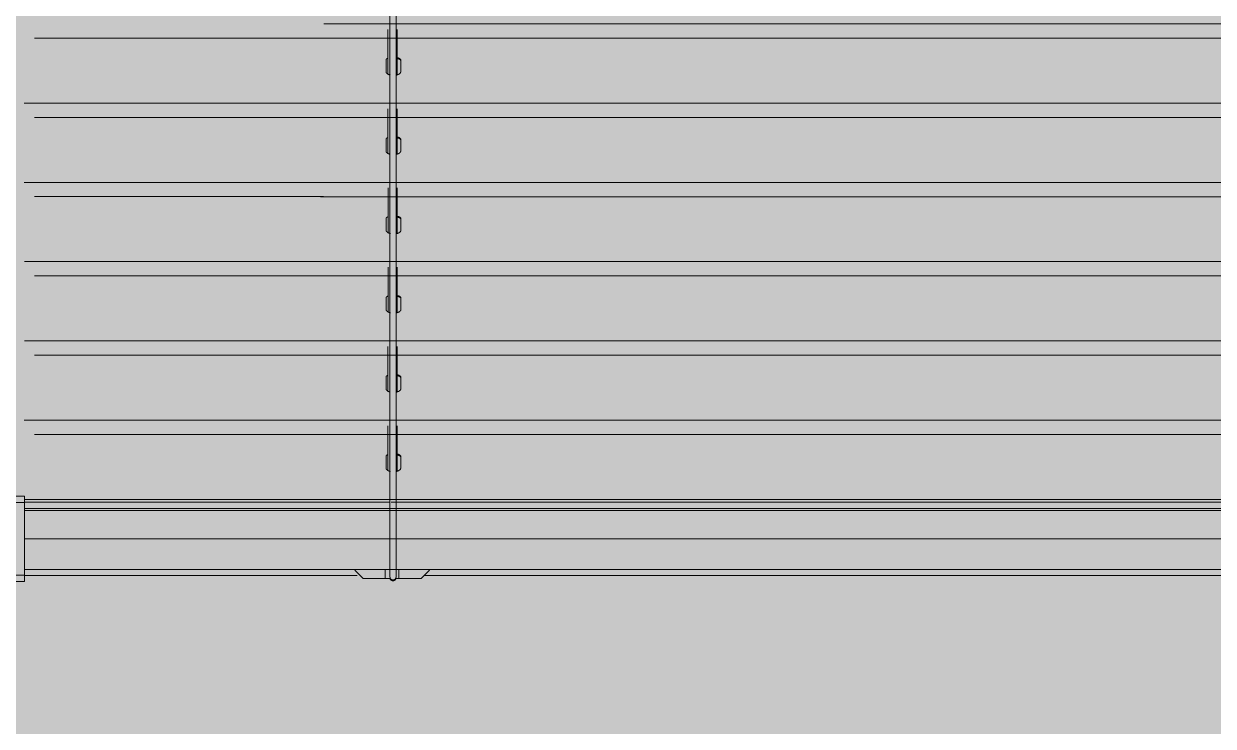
# Model space of a CAD drawing. Header units: millimetres. Extents: x 126 to 12547, y 1644 to 26714.
# Drawn here: x 840.5 to 1028, y 25243.9 to 25354.6 of the extents above; entities that cross this region are included whole.
import ezdxf

# ---------------------------------------------------------------- set-up
doc = ezdxf.new("R2010")
doc.units = ezdxf.units.MM
doc.layers.add('cono piramide', color=4, linetype='Continuous')
for name, color, linetype, lineweight in [('F_ARREDI_pareti', 1, 'Continuous', 0), ('F_INFISSI', 4, 'Continuous', 5), ('F_MINERAL WALL', 6, 'Continuous', 5), ('F_Tendaggio', 252, 'Continuous', 5), ('F_VETRO', 140, 'Continuous', 5)]:
    doc.layers.add(name, color=color, linetype=linetype, lineweight=lineweight)

# ---------------------------------------------------------------- blocks, each defined once
blk = doc.blocks.new('TENDAGGIO_infisso piccolo_prospetto_fronte')
at = {"layer": 'F_Tendaggio'}
for p, q in [((734476.64, 513452.09), (734718.22, 513452.09)), ((734476.58, 513449.83), (734718.17, 513449.83)), ((734476.23, 513439.59), (734717.82, 513439.59)), ((734476.53, 513437.33), (734718.11, 513437.33)), ((734476.22, 513427.09), (734717.8, 513427.09)), ((734476.12, 513424.83), (734717.7, 513424.83)), ((734476.22, 513414.59), (734717.8, 513414.59)), ((734476.12, 513412.34), (734717.7, 513412.34)), ((734476.24, 513402.1), (734717.82, 513402.1)), ((734476.14, 513399.84), (734717.73, 513399.84)), ((734476.22, 513389.6), (734717.8, 513389.6)), ((734476.12, 513387.34), (734717.7, 513387.34)), ((734476, 513377.1), (734717.58, 513377.1))]:
    blk.add_line(p, q, dxfattribs=at)
for points in [[(734487.07, 514024.9), (734487.07, 513364.88)], [(734488.03, 513364.84), (734488.03, 513715.01)], [(734486.76, 513451.2), (734486.76, 513444.14)], [(734488.2, 513451.2), (734488.2, 513444.03)], [(734476.58, 513449.83), (734431.01, 513449.83)], [(734486.46, 513444.51), (734486.46, 513446.39), (734486.46, 513446.39), (734486.46, 513446.4), (734486.46, 513446.4), (734486.46, 513446.41), (734486.46, 513446.41), (734486.46, 513446.42), (734486.46, 513446.42), (734486.47, 513446.43), (734486.47, 513446.44), (734486.47, 513446.44), (734486.47, 513446.45), (734486.47, 513446.45), (734486.48, 513446.46), (734486.48, 513446.46), (734486.48, 513446.47), (734486.48, 513446.47), (734486.49, 513446.48), (734486.49, 513446.48), (734486.49, 513446.49), (734486.5, 513446.49), (734486.5, 513446.5), (734486.5, 513446.5), (734486.51, 513446.51), (734486.51, 513446.51), (734486.52, 513446.52), (734486.52, 513446.52), (734486.53, 513446.53), (734486.53, 513446.53), (734486.54, 513446.54), (734486.54, 513446.54), (734486.55, 513446.55), (734486.56, 513446.55), (734486.57, 513446.56), (734486.58, 513446.57), (734486.59, 513446.58), (734486.6, 513446.59), (734486.61, 513446.59), (734486.62, 513446.6), (734486.64, 513446.61), (734486.65, 513446.62), (734486.67, 513446.62), (734486.68, 513446.63), (734486.69, 513446.64), (734486.73, 513446.65), (734486.76, 513446.67)], [(734488.2, 513446.74), (734488.26, 513446.73), (734488.32, 513446.71), (734488.35, 513446.71), (734488.38, 513446.7), (734488.4, 513446.69), (734488.43, 513446.68), (734488.47, 513446.67), (734488.49, 513446.66), (734488.5, 513446.65), (734488.52, 513446.64), (734488.54, 513446.63), (734488.56, 513446.63), (734488.57, 513446.62), (734488.59, 513446.61), (734488.6, 513446.6), (734488.62, 513446.59), (734488.63, 513446.58), (734488.64, 513446.57), (734488.66, 513446.56), (734488.67, 513446.55), (734488.68, 513446.55), (734488.68, 513446.54), (734488.69, 513446.54), (734488.69, 513446.53), (734488.7, 513446.53), (734488.7, 513446.52), (734488.71, 513446.52), (734488.71, 513446.51), (734488.72, 513446.51), (734488.72, 513446.5), (734488.72, 513446.5), (734488.73, 513446.49), (734488.73, 513446.49), (734488.73, 513446.48), (734488.74, 513446.48), (734488.74, 513446.47), (734488.74, 513446.47), (734488.75, 513446.46), (734488.75, 513446.46), (734488.75, 513446.45), (734488.75, 513446.45), (734488.76, 513446.44), (734488.76, 513446.44), (734488.76, 513446.43), (734488.76, 513446.42), (734488.76, 513446.42), (734488.76, 513446.41), (734488.76, 513446.41), (734488.76, 513446.4), (734488.77, 513446.4), (734488.77, 513446.39), (734488.77, 513446.39), (734488.77, 513444.85), (734488.77, 513444.5), (734488.77, 513444.49), (734488.77, 513444.49), (734488.76, 513444.49), (734488.76, 513444.48), (734488.76, 513444.48), (734488.76, 513444.48), (734488.76, 513444.47), (734488.76, 513444.46), (734488.76, 513444.46), (734488.76, 513444.45), (734488.76, 513444.44), (734488.75, 513444.44), (734488.75, 513444.43), (734488.75, 513444.42), (734488.75, 513444.42), (734488.74, 513444.41), (734488.74, 513444.4), (734488.74, 513444.39), (734488.73, 513444.38), (734488.73, 513444.37), (734488.72, 513444.36), (734488.71, 513444.35), (734488.71, 513444.34), (734488.7, 513444.33), (734488.69, 513444.32), (734488.68, 513444.31), (734488.67, 513444.3), (734488.67, 513444.29), (734488.66, 513444.28), (734488.65, 513444.27), (734488.64, 513444.27), (734488.63, 513444.26), (734488.63, 513444.25), (734488.61, 513444.24), (734488.59, 513444.22), (734488.58, 513444.21), (734488.56, 513444.2), (734488.54, 513444.18), (734488.52, 513444.17), (734488.5, 513444.16), (734488.47, 513444.15), (734488.45, 513444.13), (734488.43, 513444.12), (734488.4, 513444.11), (734488.38, 513444.1), (734488.35, 513444.09), (734488.33, 513444.08), (734488.3, 513444.07), (734488.27, 513444.06), (734488.24, 513444.05), (734488.21, 513444.04), (734488.18, 513444.03), (734488.15, 513444.02), (734488.09, 513444.01)], [(734488.77, 513446.25), (734488.77, 513446.26), (734488.77, 513446.26), (734488.77, 513446.27), (734488.76, 513446.28), (734488.76, 513446.28), (734488.76, 513446.29), (734488.76, 513446.29), (734488.76, 513446.3), (734488.76, 513446.3), (734488.76, 513446.31), (734488.75, 513446.32), (734488.75, 513446.32), (734488.75, 513446.33), (734488.75, 513446.33), (734488.74, 513446.34), (734488.74, 513446.34), (734488.74, 513446.35), (734488.73, 513446.36), (734488.73, 513446.36), (734488.72, 513446.37), (734488.72, 513446.37), (734488.72, 513446.38), (734488.71, 513446.38), (734488.71, 513446.39), (734488.7, 513446.39), (734488.7, 513446.4), (734488.69, 513446.4), (734488.68, 513446.41), (734488.68, 513446.41), (734488.67, 513446.42), (734488.67, 513446.43), (734488.66, 513446.43), (734488.65, 513446.44), (734488.63, 513446.45), (734488.62, 513446.46), (734488.6, 513446.47), (734488.58, 513446.48), (734488.57, 513446.49), (734488.55, 513446.5), (734488.53, 513446.51), (734488.51, 513446.52), (734488.5, 513446.52), (734488.46, 513446.54), (734488.42, 513446.55), (734488.38, 513446.57), (734488.34, 513446.58), (734488.29, 513446.59), (734488.25, 513446.6), (734488.2, 513446.61)], [(734487.13, 513444.01), (734487.1, 513444.01), (734487.07, 513444.02), (734487.03, 513444.03), (734487, 513444.04), (734486.97, 513444.05), (734486.94, 513444.06), (734486.91, 513444.07), (734486.88, 513444.08), (734486.86, 513444.09), (734486.83, 513444.11), (734486.8, 513444.12), (734486.78, 513444.13), (734486.75, 513444.15), (734486.73, 513444.16), (734486.7, 513444.17), (734486.68, 513444.19), (734486.67, 513444.2), (734486.66, 513444.21), (734486.64, 513444.21), (734486.63, 513444.22), (734486.62, 513444.23), (734486.61, 513444.24), (734486.6, 513444.25), (734486.59, 513444.26), (734486.58, 513444.27), (734486.57, 513444.28), (734486.56, 513444.29), (734486.55, 513444.3), (734486.54, 513444.31), (734486.53, 513444.32), (734486.52, 513444.33), (734486.52, 513444.34), (734486.51, 513444.35), (734486.5, 513444.36), (734486.5, 513444.37), (734486.49, 513444.38), (734486.49, 513444.4), (734486.48, 513444.4), (734486.48, 513444.41), (734486.48, 513444.41), (734486.48, 513444.42), (734486.48, 513444.42), (734486.47, 513444.43), (734486.47, 513444.43), (734486.47, 513444.44), (734486.47, 513444.44), (734486.47, 513444.45), (734486.47, 513444.45), (734486.46, 513444.46), (734486.46, 513444.46), (734486.46, 513444.47), (734486.46, 513444.48), (734486.46, 513444.48), (734486.46, 513444.49), (734486.46, 513444.49), (734486.46, 513444.5), (734486.46, 513444.5), (734486.46, 513444.51), (734486.46, 513444.51)], [(734429.42, 513439.59), (734476.46, 513439.59)], [(734476.58, 513437.33), (734431.01, 513437.33)], [(734486.76, 513438.7), (734486.76, 513431.64)], [(734488.2, 513438.7), (734488.2, 513431.54)], [(734486.46, 513432.02), (734486.46, 513433.89), (734486.46, 513433.9), (734486.46, 513433.9), (734486.46, 513433.91), (734486.46, 513433.91), (734486.46, 513433.92), (734486.46, 513433.92), (734486.46, 513433.93), (734486.47, 513433.93), (734486.47, 513433.94), (734486.47, 513433.94), (734486.47, 513433.95), (734486.47, 513433.95), (734486.48, 513433.96), (734486.48, 513433.96), (734486.48, 513433.97), (734486.48, 513433.97), (734486.49, 513433.98), (734486.49, 513433.98), (734486.49, 513433.99), (734486.5, 513433.99), (734486.5, 513434), (734486.5, 513434), (734486.51, 513434.01), (734486.51, 513434.01), (734486.52, 513434.02), (734486.52, 513434.02), (734486.53, 513434.03), (734486.53, 513434.03), (734486.54, 513434.04), (734486.54, 513434.04), (734486.55, 513434.05), (734486.56, 513434.06), (734486.57, 513434.06), (734486.58, 513434.07), (734486.59, 513434.08), (734486.6, 513434.09), (734486.61, 513434.1), (734486.62, 513434.1), (734486.64, 513434.11), (734486.65, 513434.12), (734486.67, 513434.13), (734486.68, 513434.13), (734486.69, 513434.14), (734486.73, 513434.15), (734486.76, 513434.17)], [(734488.2, 513434.25), (734488.26, 513434.23), (734488.32, 513434.22), (734488.35, 513434.21), (734488.38, 513434.2), (734488.4, 513434.19), (734488.43, 513434.18), (734488.47, 513434.17), (734488.49, 513434.16), (734488.5, 513434.15), (734488.52, 513434.14), (734488.54, 513434.14), (734488.56, 513434.13), (734488.57, 513434.12), (734488.59, 513434.11), (734488.6, 513434.1), (734488.62, 513434.09), (734488.63, 513434.08), (734488.64, 513434.08), (734488.66, 513434.07), (734488.67, 513434.06), (734488.68, 513434.05), (734488.68, 513434.04), (734488.69, 513434.04), (734488.69, 513434.03), (734488.7, 513434.03), (734488.7, 513434.02), (734488.71, 513434.02), (734488.71, 513434.01), (734488.72, 513434.01), (734488.72, 513434), (734488.72, 513434), (734488.73, 513433.99), (734488.73, 513433.99), (734488.73, 513433.98), (734488.74, 513433.98), (734488.74, 513433.97), (734488.74, 513433.97), (734488.75, 513433.96), (734488.75, 513433.96), (734488.75, 513433.95), (734488.75, 513433.95), (734488.76, 513433.94), (734488.76, 513433.94), (734488.76, 513433.93), (734488.76, 513433.93), (734488.76, 513433.92), (734488.76, 513433.92), (734488.76, 513433.91), (734488.76, 513433.91), (734488.77, 513433.9), (734488.77, 513433.9), (734488.77, 513433.89), (734488.77, 513432.35), (734488.77, 513432), (734488.77, 513432), (734488.77, 513431.99), (734488.76, 513431.99), (734488.76, 513431.99), (734488.76, 513431.98), (734488.76, 513431.98), (734488.76, 513431.97), (734488.76, 513431.97), (734488.76, 513431.96), (734488.76, 513431.95), (734488.76, 513431.95), (734488.75, 513431.94), (734488.75, 513431.93), (734488.75, 513431.93), (734488.75, 513431.92), (734488.74, 513431.91), (734488.74, 513431.9), (734488.74, 513431.89), (734488.73, 513431.88), (734488.73, 513431.87), (734488.72, 513431.86), (734488.71, 513431.85), (734488.71, 513431.84), (734488.7, 513431.83), (734488.69, 513431.82), (734488.68, 513431.81), (734488.67, 513431.8), (734488.67, 513431.79), (734488.66, 513431.78), (734488.65, 513431.78), (734488.64, 513431.77), (734488.63, 513431.76), (734488.63, 513431.75), (734488.61, 513431.74), (734488.59, 513431.73), (734488.58, 513431.71), (734488.56, 513431.7), (734488.54, 513431.69), (734488.52, 513431.68), (734488.5, 513431.66), (734488.47, 513431.65), (734488.45, 513431.64), (734488.43, 513431.62), (734488.4, 513431.61), (734488.38, 513431.6), (734488.35, 513431.59), (734488.33, 513431.58), (734488.3, 513431.57), (734488.27, 513431.56), (734488.24, 513431.55), (734488.21, 513431.54), (734488.18, 513431.53), (734488.15, 513431.52), (734488.09, 513431.51)], [(734488.77, 513433.75), (734488.77, 513433.76), (734488.77, 513433.77), (734488.77, 513433.77), (734488.76, 513433.78), (734488.76, 513433.78), (734488.76, 513433.79), (734488.76, 513433.8), (734488.76, 513433.8), (734488.76, 513433.81), (734488.76, 513433.81), (734488.75, 513433.82), (734488.75, 513433.82), (734488.75, 513433.83), (734488.75, 513433.84), (734488.74, 513433.84), (734488.74, 513433.85), (734488.74, 513433.85), (734488.73, 513433.86), (734488.73, 513433.86), (734488.72, 513433.87), (734488.72, 513433.87), (734488.72, 513433.88), (734488.71, 513433.89), (734488.71, 513433.89), (734488.7, 513433.9), (734488.7, 513433.9), (734488.69, 513433.91), (734488.68, 513433.91), (734488.68, 513433.92), (734488.67, 513433.92), (734488.67, 513433.93), (734488.66, 513433.93), (734488.65, 513433.94), (734488.63, 513433.95), (734488.62, 513433.96), (734488.6, 513433.97), (734488.58, 513433.98), (734488.57, 513433.99), (734488.55, 513434), (734488.53, 513434.01), (734488.51, 513434.02), (734488.5, 513434.03), (734488.46, 513434.04), (734488.42, 513434.05), (734488.38, 513434.07), (734488.34, 513434.08), (734488.29, 513434.09), (734488.25, 513434.1), (734488.2, 513434.11)], [(734487.13, 513431.51), (734487.1, 513431.52), (734487.07, 513431.53), (734487.03, 513431.53), (734487, 513431.54), (734486.97, 513431.55), (734486.94, 513431.56), (734486.91, 513431.57), (734486.88, 513431.59), (734486.86, 513431.6), (734486.83, 513431.61), (734486.8, 513431.62), (734486.78, 513431.63), (734486.75, 513431.65), (734486.73, 513431.66), (734486.7, 513431.68), (734486.68, 513431.69), (734486.67, 513431.7), (734486.66, 513431.71), (734486.64, 513431.72), (734486.63, 513431.73), (734486.62, 513431.74), (734486.61, 513431.75), (734486.6, 513431.76), (734486.59, 513431.77), (734486.58, 513431.77), (734486.57, 513431.78), (734486.56, 513431.79), (734486.55, 513431.8), (734486.54, 513431.81), (734486.53, 513431.83), (734486.52, 513431.84), (734486.52, 513431.85), (734486.51, 513431.86), (734486.5, 513431.87), (734486.5, 513431.88), (734486.49, 513431.89), (734486.49, 513431.9), (734486.48, 513431.9), (734486.48, 513431.91), (734486.48, 513431.91), (734486.48, 513431.92), (734486.48, 513431.92), (734486.47, 513431.93), (734486.47, 513431.94), (734486.47, 513431.94), (734486.47, 513431.95), (734486.47, 513431.95), (734486.47, 513431.96), (734486.46, 513431.96), (734486.46, 513431.97), (734486.46, 513431.97), (734486.46, 513431.98), (734486.46, 513431.98), (734486.46, 513431.99), (734486.46, 513431.99), (734486.46, 513432), (734486.46, 513432.01), (734486.46, 513432.01), (734486.46, 513432.02)], [(734429.42, 513427.09), (734476.46, 513427.09)], [(734486.78, 513426.21), (734486.78, 513419.15)], [(734488.22, 513426.21), (734488.22, 513419.04)], [(734476.6, 513424.84), (734431.03, 513424.84)], [(734486.48, 513419.52), (734486.48, 513421.39), (734486.48, 513421.4), (734486.48, 513421.4), (734486.48, 513421.41), (734486.48, 513421.41), (734486.48, 513421.42), (734486.48, 513421.42), (734486.48, 513421.43), (734486.49, 513421.44), (734486.49, 513421.44), (734486.49, 513421.45), (734486.49, 513421.45), (734486.49, 513421.46), (734486.5, 513421.46), (734486.5, 513421.47), (734486.5, 513421.47), (734486.5, 513421.48), (734486.51, 513421.48), (734486.51, 513421.49), (734486.51, 513421.49), (734486.52, 513421.5), (734486.52, 513421.5), (734486.52, 513421.51), (734486.53, 513421.51), (734486.53, 513421.52), (734486.54, 513421.52), (734486.54, 513421.53), (734486.55, 513421.53), (734486.55, 513421.54), (734486.56, 513421.54), (734486.56, 513421.55), (734486.57, 513421.55), (734486.58, 513421.56), (734486.59, 513421.57), (734486.6, 513421.58), (734486.61, 513421.58), (734486.62, 513421.59), (734486.63, 513421.6), (734486.65, 513421.61), (734486.66, 513421.61), (734486.67, 513421.62), (734486.69, 513421.63), (734486.7, 513421.64), (734486.72, 513421.64), (734486.75, 513421.66), (734486.78, 513421.67)], [(734488.22, 513421.75), (734488.28, 513421.73), (734488.34, 513421.72), (734488.37, 513421.71), (734488.4, 513421.7), (734488.42, 513421.69), (734488.45, 513421.69), (734488.49, 513421.67), (734488.51, 513421.66), (734488.53, 513421.66), (734488.54, 513421.65), (734488.56, 513421.64), (734488.58, 513421.63), (734488.59, 513421.62), (734488.61, 513421.61), (734488.62, 513421.61), (734488.64, 513421.6), (734488.65, 513421.59), (734488.66, 513421.58), (734488.68, 513421.57), (734488.69, 513421.56), (734488.7, 513421.55), (734488.7, 513421.55), (734488.71, 513421.54), (734488.71, 513421.54), (734488.72, 513421.53), (734488.72, 513421.53), (734488.73, 513421.52), (734488.73, 513421.52), (734488.74, 513421.51), (734488.74, 513421.51), (734488.74, 513421.5), (734488.75, 513421.5), (734488.75, 513421.49), (734488.76, 513421.49), (734488.76, 513421.48), (734488.76, 513421.48), (734488.76, 513421.47), (734488.77, 513421.47), (734488.77, 513421.46), (734488.77, 513421.46), (734488.77, 513421.45), (734488.78, 513421.45), (734488.78, 513421.44), (734488.78, 513421.44), (734488.78, 513421.43), (734488.78, 513421.42), (734488.78, 513421.42), (734488.78, 513421.41), (734488.79, 513421.41), (734488.79, 513421.4), (734488.79, 513421.4), (734488.79, 513421.39), (734488.79, 513419.85), (734488.79, 513419.5), (734488.79, 513419.5), (734488.79, 513419.49), (734488.79, 513419.49), (734488.79, 513419.49), (734488.78, 513419.48), (734488.78, 513419.48), (734488.78, 513419.48), (734488.78, 513419.47), (734488.78, 513419.46), (734488.78, 513419.46), (734488.78, 513419.45), (734488.78, 513419.44), (734488.77, 513419.44), (734488.77, 513419.43), (734488.77, 513419.42), (734488.77, 513419.41), (734488.76, 513419.41), (734488.76, 513419.4), (734488.75, 513419.38), (734488.75, 513419.37), (734488.74, 513419.36), (734488.73, 513419.35), (734488.73, 513419.34), (734488.72, 513419.33), (734488.71, 513419.32), (734488.7, 513419.31), (734488.7, 513419.3), (734488.69, 513419.3), (734488.68, 513419.29), (734488.67, 513419.28), (734488.66, 513419.27), (734488.66, 513419.26), (734488.65, 513419.26), (734488.63, 513419.24), (734488.61, 513419.23), (734488.6, 513419.21), (734488.58, 513419.2), (734488.56, 513419.19), (734488.54, 513419.18), (734488.52, 513419.16), (734488.5, 513419.15), (734488.47, 513419.14), (734488.45, 513419.13), (734488.42, 513419.11), (734488.4, 513419.1), (734488.37, 513419.09), (734488.35, 513419.08), (734488.32, 513419.07), (734488.29, 513419.06), (734488.26, 513419.05), (734488.23, 513419.04), (734488.2, 513419.03), (734488.17, 513419.03), (734488.11, 513419.01)], [(734488.79, 513421.26), (734488.79, 513421.26), (734488.79, 513421.27), (734488.79, 513421.27), (734488.78, 513421.28), (734488.78, 513421.29), (734488.78, 513421.29), (734488.78, 513421.3), (734488.78, 513421.3), (734488.78, 513421.31), (734488.78, 513421.32), (734488.77, 513421.32), (734488.77, 513421.33), (734488.77, 513421.33), (734488.77, 513421.34), (734488.76, 513421.34), (734488.76, 513421.35), (734488.76, 513421.35), (734488.75, 513421.36), (734488.75, 513421.37), (734488.74, 513421.37), (734488.74, 513421.38), (734488.74, 513421.38), (734488.73, 513421.39), (734488.73, 513421.39), (734488.72, 513421.4), (734488.72, 513421.4), (734488.71, 513421.41), (734488.7, 513421.41), (734488.7, 513421.42), (734488.69, 513421.43), (734488.69, 513421.43), (734488.68, 513421.44), (734488.67, 513421.45), (734488.65, 513421.46), (734488.64, 513421.47), (734488.62, 513421.48), (734488.6, 513421.48), (734488.59, 513421.49), (734488.57, 513421.5), (734488.55, 513421.51), (734488.53, 513421.52), (734488.52, 513421.53), (734488.48, 513421.54), (734488.44, 513421.56), (734488.4, 513421.57), (734488.36, 513421.58), (734488.31, 513421.6), (734488.27, 513421.61), (734488.22, 513421.62)], [(734487.15, 513419.01), (734487.12, 513419.02), (734487.09, 513419.03), (734487.06, 513419.04), (734487.02, 513419.05), (734486.99, 513419.06), (734486.96, 513419.07), (734486.93, 513419.08), (734486.9, 513419.09), (734486.88, 513419.1), (734486.85, 513419.11), (734486.82, 513419.12), (734486.8, 513419.14), (734486.77, 513419.15), (734486.75, 513419.16), (734486.72, 513419.18), (734486.7, 513419.19), (734486.69, 513419.2), (734486.68, 513419.21), (734486.66, 513419.22), (734486.65, 513419.23), (734486.64, 513419.24), (734486.63, 513419.25), (734486.62, 513419.26), (734486.61, 513419.27), (734486.6, 513419.28), (734486.59, 513419.29), (734486.58, 513419.3), (734486.57, 513419.31), (734486.56, 513419.32), (734486.55, 513419.33), (734486.54, 513419.34), (734486.54, 513419.35), (734486.53, 513419.36), (734486.52, 513419.37), (734486.52, 513419.38), (734486.51, 513419.39), (734486.51, 513419.4), (734486.5, 513419.41), (734486.5, 513419.41), (734486.5, 513419.42), (734486.5, 513419.42), (734486.5, 513419.43), (734486.49, 513419.43), (734486.49, 513419.44), (734486.49, 513419.44), (734486.49, 513419.45), (734486.49, 513419.45), (734486.49, 513419.46), (734486.49, 513419.46), (734486.48, 513419.47), (734486.48, 513419.48), (734486.48, 513419.48), (734486.48, 513419.49), (734486.48, 513419.49), (734486.48, 513419.5), (734486.48, 513419.5), (734486.48, 513419.51), (734486.48, 513419.51), (734486.48, 513419.52)], [(734429.44, 513414.6), (734476.48, 513414.6)], [(734486.78, 513413.71), (734486.78, 513406.65)], [(734488.22, 513413.71), (734488.22, 513406.54)], [(734476.6, 513412.34), (734431.03, 513412.34)], [(734486.48, 513407.02), (734486.48, 513408.9), (734486.48, 513408.9), (734486.48, 513408.91), (734486.48, 513408.91), (734486.48, 513408.92), (734486.48, 513408.92), (734486.48, 513408.93), (734486.48, 513408.93), (734486.49, 513408.94), (734486.49, 513408.94), (734486.49, 513408.95), (734486.49, 513408.95), (734486.49, 513408.96), (734486.5, 513408.96), (734486.5, 513408.97), (734486.5, 513408.97), (734486.5, 513408.98), (734486.51, 513408.98), (734486.51, 513408.99), (734486.51, 513408.99), (734486.52, 513409), (734486.52, 513409), (734486.52, 513409.01), (734486.53, 513409.01), (734486.53, 513409.02), (734486.54, 513409.02), (734486.54, 513409.03), (734486.55, 513409.03), (734486.55, 513409.04), (734486.56, 513409.04), (734486.56, 513409.05), (734486.57, 513409.05), (734486.58, 513409.06), (734486.59, 513409.07), (734486.6, 513409.08), (734486.61, 513409.09), (734486.62, 513409.09), (734486.63, 513409.1), (734486.65, 513409.11), (734486.66, 513409.12), (734486.67, 513409.12), (734486.69, 513409.13), (734486.7, 513409.14), (734486.72, 513409.15), (734486.75, 513409.16), (734486.78, 513409.17)], [(734488.22, 513409.25), (734488.28, 513409.24), (734488.34, 513409.22), (734488.37, 513409.21), (734488.4, 513409.21), (734488.42, 513409.2), (734488.45, 513409.19), (734488.49, 513409.17), (734488.51, 513409.17), (734488.53, 513409.16), (734488.54, 513409.15), (734488.56, 513409.14), (734488.58, 513409.13), (734488.59, 513409.13), (734488.61, 513409.12), (734488.62, 513409.11), (734488.64, 513409.1), (734488.65, 513409.09), (734488.66, 513409.08), (734488.68, 513409.07), (734488.69, 513409.06), (734488.7, 513409.05), (734488.7, 513409.05), (734488.71, 513409.04), (734488.71, 513409.04), (734488.72, 513409.03), (734488.72, 513409.03), (734488.73, 513409.02), (734488.73, 513409.02), (734488.74, 513409.01), (734488.74, 513409.01), (734488.74, 513409), (734488.75, 513409), (734488.75, 513408.99), (734488.76, 513408.99), (734488.76, 513408.98), (734488.76, 513408.98), (734488.76, 513408.97), (734488.77, 513408.97), (734488.77, 513408.96), (734488.77, 513408.96), (734488.77, 513408.95), (734488.78, 513408.95), (734488.78, 513408.94), (734488.78, 513408.94), (734488.78, 513408.93), (734488.78, 513408.93), (734488.78, 513408.92), (734488.78, 513408.92), (734488.79, 513408.91), (734488.79, 513408.91), (734488.79, 513408.9), (734488.79, 513408.9), (734488.79, 513407.35), (734488.79, 513407.01), (734488.79, 513407), (734488.79, 513407), (734488.79, 513406.99), (734488.79, 513406.99), (734488.78, 513406.99), (734488.78, 513406.98), (734488.78, 513406.98), (734488.78, 513406.97), (734488.78, 513406.97), (734488.78, 513406.96), (734488.78, 513406.95), (734488.78, 513406.95), (734488.77, 513406.94), (734488.77, 513406.93), (734488.77, 513406.92), (734488.77, 513406.92), (734488.76, 513406.91), (734488.76, 513406.9), (734488.75, 513406.89), (734488.75, 513406.88), (734488.74, 513406.87), (734488.73, 513406.86), (734488.73, 513406.85), (734488.72, 513406.84), (734488.71, 513406.83), (734488.7, 513406.82), (734488.7, 513406.81), (734488.69, 513406.8), (734488.68, 513406.79), (734488.67, 513406.78), (734488.66, 513406.77), (734488.66, 513406.77), (734488.65, 513406.76), (734488.63, 513406.74), (734488.61, 513406.73), (734488.6, 513406.72), (734488.58, 513406.7), (734488.56, 513406.69), (734488.54, 513406.68), (734488.52, 513406.67), (734488.5, 513406.65), (734488.47, 513406.64), (734488.45, 513406.63), (734488.42, 513406.62), (734488.4, 513406.61), (734488.37, 513406.6), (734488.35, 513406.59), (734488.32, 513406.57), (734488.29, 513406.56), (734488.26, 513406.56), (734488.23, 513406.55), (734488.2, 513406.54), (734488.17, 513406.53), (734488.11, 513406.51)], [(734488.79, 513408.76), (734488.79, 513408.77), (734488.79, 513408.77), (734488.79, 513408.78), (734488.78, 513408.78), (734488.78, 513408.79), (734488.78, 513408.79), (734488.78, 513408.8), (734488.78, 513408.81), (734488.78, 513408.81), (734488.78, 513408.82), (734488.77, 513408.82), (734488.77, 513408.83), (734488.77, 513408.84), (734488.77, 513408.84), (734488.76, 513408.85), (734488.76, 513408.85), (734488.76, 513408.86), (734488.75, 513408.86), (734488.75, 513408.87), (734488.74, 513408.87), (734488.74, 513408.88), (734488.74, 513408.88), (734488.73, 513408.89), (734488.73, 513408.9), (734488.72, 513408.9), (734488.72, 513408.91), (734488.71, 513408.91), (734488.7, 513408.92), (734488.7, 513408.92), (734488.69, 513408.93), (734488.69, 513408.93), (734488.68, 513408.94), (734488.67, 513408.95), (734488.65, 513408.96), (734488.64, 513408.97), (734488.62, 513408.98), (734488.6, 513408.99), (734488.59, 513409), (734488.57, 513409.01), (734488.55, 513409.02), (734488.53, 513409.02), (734488.52, 513409.03), (734488.48, 513409.05), (734488.44, 513409.06), (734488.4, 513409.07), (734488.36, 513409.09), (734488.31, 513409.1), (734488.27, 513409.11), (734488.22, 513409.12)], [(734487.15, 513406.51), (734487.12, 513406.52), (734487.09, 513406.53), (734487.06, 513406.54), (734487.02, 513406.55), (734486.99, 513406.56), (734486.96, 513406.57), (734486.93, 513406.58), (734486.9, 513406.59), (734486.88, 513406.6), (734486.85, 513406.61), (734486.82, 513406.63), (734486.8, 513406.64), (734486.77, 513406.65), (734486.75, 513406.67), (734486.72, 513406.68), (734486.7, 513406.69), (734486.69, 513406.7), (734486.68, 513406.71), (734486.66, 513406.72), (734486.65, 513406.73), (734486.64, 513406.74), (734486.63, 513406.75), (734486.62, 513406.76), (734486.61, 513406.77), (734486.6, 513406.78), (734486.59, 513406.79), (734486.58, 513406.8), (734486.57, 513406.81), (734486.56, 513406.82), (734486.55, 513406.83), (734486.54, 513406.84), (734486.54, 513406.85), (734486.53, 513406.86), (734486.52, 513406.87), (734486.52, 513406.88), (734486.51, 513406.89), (734486.51, 513406.9), (734486.5, 513406.91), (734486.5, 513406.91), (734486.5, 513406.92), (734486.5, 513406.92), (734486.5, 513406.93), (734486.49, 513406.94), (734486.49, 513406.94), (734486.49, 513406.95), (734486.49, 513406.95), (734486.49, 513406.96), (734486.49, 513406.96), (734486.49, 513406.97), (734486.48, 513406.97), (734486.48, 513406.98), (734486.48, 513406.98), (734486.48, 513406.99), (734486.48, 513406.99), (734486.48, 513407), (734486.48, 513407.01), (734486.48, 513407.01), (734486.48, 513407.02), (734486.48, 513407.02)], [(734429.44, 513402.1), (734476.48, 513402.1)], [(734476.58, 513399.84), (734431.01, 513399.84)], [(734486.76, 513401.21), (734486.76, 513394.15)], [(734488.2, 513401.21), (734488.2, 513394.04)], [(734486.46, 513394.52), (734486.46, 513396.4), (734486.46, 513396.4), (734486.46, 513396.41), (734486.46, 513396.41), (734486.46, 513396.42), (734486.46, 513396.42), (734486.46, 513396.43), (734486.46, 513396.44), (734486.47, 513396.44), (734486.47, 513396.45), (734486.47, 513396.45), (734486.47, 513396.46), (734486.47, 513396.46), (734486.48, 513396.47), (734486.48, 513396.47), (734486.48, 513396.48), (734486.48, 513396.48), (734486.49, 513396.49), (734486.49, 513396.49), (734486.49, 513396.5), (734486.5, 513396.5), (734486.5, 513396.51), (734486.5, 513396.51), (734486.51, 513396.52), (734486.51, 513396.52), (734486.52, 513396.53), (734486.52, 513396.53), (734486.53, 513396.54), (734486.53, 513396.54), (734486.54, 513396.55), (734486.54, 513396.55), (734486.55, 513396.56), (734486.56, 513396.56), (734486.57, 513396.57), (734486.58, 513396.58), (734486.59, 513396.59), (734486.6, 513396.6), (734486.61, 513396.6), (734486.62, 513396.61), (734486.64, 513396.62), (734486.65, 513396.63), (734486.67, 513396.63), (734486.68, 513396.64), (734486.69, 513396.65), (734486.73, 513396.66), (734486.76, 513396.68)], [(734488.2, 513396.75), (734488.26, 513396.74), (734488.32, 513396.72), (734488.35, 513396.72), (734488.38, 513396.71), (734488.4, 513396.7), (734488.43, 513396.69), (734488.47, 513396.68), (734488.49, 513396.67), (734488.5, 513396.66), (734488.52, 513396.65), (734488.54, 513396.64), (734488.56, 513396.64), (734488.57, 513396.63), (734488.59, 513396.62), (734488.6, 513396.61), (734488.62, 513396.6), (734488.63, 513396.59), (734488.64, 513396.58), (734488.66, 513396.57), (734488.67, 513396.57), (734488.68, 513396.56), (734488.68, 513396.55), (734488.69, 513396.55), (734488.69, 513396.54), (734488.7, 513396.54), (734488.7, 513396.53), (734488.71, 513396.53), (734488.71, 513396.52), (734488.72, 513396.52), (734488.72, 513396.51), (734488.72, 513396.51), (734488.73, 513396.5), (734488.73, 513396.5), (734488.73, 513396.49), (734488.74, 513396.49), (734488.74, 513396.48), (734488.74, 513396.48), (734488.75, 513396.47), (734488.75, 513396.47), (734488.75, 513396.46), (734488.75, 513396.46), (734488.76, 513396.45), (734488.76, 513396.45), (734488.76, 513396.44), (734488.76, 513396.44), (734488.76, 513396.43), (734488.76, 513396.42), (734488.76, 513396.42), (734488.76, 513396.41), (734488.77, 513396.41), (734488.77, 513396.4), (734488.77, 513396.4), (734488.77, 513394.86), (734488.77, 513394.51), (734488.77, 513394.5), (734488.77, 513394.5), (734488.76, 513394.5), (734488.76, 513394.49), (734488.76, 513394.49), (734488.76, 513394.49), (734488.76, 513394.48), (734488.76, 513394.48), (734488.76, 513394.47), (734488.76, 513394.46), (734488.76, 513394.45), (734488.75, 513394.45), (734488.75, 513394.44), (734488.75, 513394.43), (734488.75, 513394.43), (734488.74, 513394.42), (734488.74, 513394.41), (734488.74, 513394.4), (734488.73, 513394.39), (734488.73, 513394.38), (734488.72, 513394.37), (734488.71, 513394.36), (734488.71, 513394.35), (734488.7, 513394.34), (734488.69, 513394.33), (734488.68, 513394.32), (734488.67, 513394.31), (734488.67, 513394.3), (734488.66, 513394.29), (734488.65, 513394.28), (734488.64, 513394.28), (734488.63, 513394.27), (734488.63, 513394.26), (734488.61, 513394.25), (734488.59, 513394.23), (734488.58, 513394.22), (734488.56, 513394.21), (734488.54, 513394.2), (734488.52, 513394.18), (734488.5, 513394.17), (734488.47, 513394.16), (734488.45, 513394.14), (734488.43, 513394.13), (734488.4, 513394.12), (734488.38, 513394.11), (734488.35, 513394.1), (734488.33, 513394.09), (734488.3, 513394.08), (734488.27, 513394.07), (734488.24, 513394.06), (734488.21, 513394.05), (734488.18, 513394.04), (734488.15, 513394.03), (734488.09, 513394.02)], [(734488.77, 513396.26), (734488.77, 513396.27), (734488.77, 513396.27), (734488.77, 513396.28), (734488.76, 513396.29), (734488.76, 513396.29), (734488.76, 513396.3), (734488.76, 513396.3), (734488.76, 513396.31), (734488.76, 513396.31), (734488.76, 513396.32), (734488.75, 513396.33), (734488.75, 513396.33), (734488.75, 513396.34), (734488.75, 513396.34), (734488.74, 513396.35), (734488.74, 513396.35), (734488.74, 513396.36), (734488.73, 513396.37), (734488.73, 513396.37), (734488.72, 513396.38), (734488.72, 513396.38), (734488.72, 513396.39), (734488.71, 513396.39), (734488.71, 513396.4), (734488.7, 513396.4), (734488.7, 513396.41), (734488.69, 513396.41), (734488.68, 513396.42), (734488.68, 513396.43), (734488.67, 513396.43), (734488.67, 513396.44), (734488.66, 513396.44), (734488.65, 513396.45), (734488.63, 513396.46), (734488.62, 513396.47), (734488.6, 513396.48), (734488.58, 513396.49), (734488.57, 513396.5), (734488.55, 513396.51), (734488.53, 513396.52), (734488.51, 513396.53), (734488.5, 513396.53), (734488.46, 513396.55), (734488.42, 513396.56), (734488.38, 513396.58), (734488.34, 513396.59), (734488.29, 513396.6), (734488.25, 513396.61), (734488.2, 513396.62)], [(734487.13, 513394.02), (734487.1, 513394.02), (734487.07, 513394.03), (734487.03, 513394.04), (734487, 513394.05), (734486.97, 513394.06), (734486.94, 513394.07), (734486.91, 513394.08), (734486.88, 513394.09), (734486.86, 513394.1), (734486.83, 513394.12), (734486.8, 513394.13), (734486.78, 513394.14), (734486.75, 513394.16), (734486.73, 513394.17), (734486.7, 513394.18), (734486.68, 513394.2), (734486.67, 513394.21), (734486.66, 513394.22), (734486.64, 513394.22), (734486.63, 513394.23), (734486.62, 513394.24), (734486.61, 513394.25), (734486.6, 513394.26), (734486.59, 513394.27), (734486.58, 513394.28), (734486.57, 513394.29), (734486.56, 513394.3), (734486.55, 513394.31), (734486.54, 513394.32), (734486.53, 513394.33), (734486.52, 513394.34), (734486.52, 513394.35), (734486.51, 513394.36), (734486.5, 513394.37), (734486.5, 513394.38), (734486.49, 513394.4), (734486.49, 513394.41), (734486.48, 513394.41), (734486.48, 513394.42), (734486.48, 513394.42), (734486.48, 513394.43), (734486.48, 513394.43), (734486.47, 513394.44), (734486.47, 513394.44), (734486.47, 513394.45), (734486.47, 513394.45), (734486.47, 513394.46), (734486.47, 513394.46), (734486.46, 513394.47), (734486.46, 513394.48), (734486.46, 513394.48), (734486.46, 513394.49), (734486.46, 513394.49), (734486.46, 513394.5), (734486.46, 513394.5), (734486.46, 513394.51), (734486.46, 513394.51), (734486.46, 513394.52), (734486.46, 513394.52)], [(734429.42, 513389.6), (734476.46, 513389.6)], [(734486.76, 513388.71), (734486.76, 513381.65)], [(734488.2, 513388.71), (734488.2, 513381.55)], [(734476.58, 513387.34), (734431.01, 513387.34)], [(734486.46, 513382.03), (734486.46, 513383.9), (734486.46, 513383.91), (734486.46, 513383.91), (734486.46, 513383.92), (734486.46, 513383.92), (734486.46, 513383.93), (734486.46, 513383.93), (734486.46, 513383.94), (734486.47, 513383.94), (734486.47, 513383.95), (734486.47, 513383.95), (734486.47, 513383.96), (734486.47, 513383.96), (734486.48, 513383.97), (734486.48, 513383.97), (734486.48, 513383.98), (734486.48, 513383.98), (734486.49, 513383.99), (734486.49, 513383.99), (734486.49, 513384), (734486.5, 513384), (734486.5, 513384.01), (734486.5, 513384.01), (734486.51, 513384.02), (734486.51, 513384.02), (734486.52, 513384.03), (734486.52, 513384.03), (734486.53, 513384.04), (734486.53, 513384.04), (734486.54, 513384.05), (734486.54, 513384.05), (734486.55, 513384.06), (734486.56, 513384.07), (734486.57, 513384.07), (734486.58, 513384.08), (734486.59, 513384.09), (734486.6, 513384.1), (734486.61, 513384.11), (734486.62, 513384.11), (734486.64, 513384.12), (734486.65, 513384.13), (734486.67, 513384.14), (734486.68, 513384.14), (734486.69, 513384.15), (734486.73, 513384.16), (734486.76, 513384.18)], [(734488.2, 513384.26), (734488.26, 513384.24), (734488.32, 513384.23), (734488.35, 513384.22), (734488.38, 513384.21), (734488.4, 513384.2), (734488.43, 513384.19), (734488.47, 513384.18), (734488.49, 513384.17), (734488.5, 513384.16), (734488.52, 513384.15), (734488.54, 513384.15), (734488.56, 513384.14), (734488.57, 513384.13), (734488.59, 513384.12), (734488.6, 513384.11), (734488.62, 513384.1), (734488.63, 513384.1), (734488.64, 513384.09), (734488.66, 513384.08), (734488.67, 513384.07), (734488.68, 513384.06), (734488.68, 513384.05), (734488.69, 513384.05), (734488.69, 513384.04), (734488.7, 513384.04), (734488.7, 513384.03), (734488.71, 513384.03), (734488.71, 513384.02), (734488.72, 513384.02), (734488.72, 513384.01), (734488.72, 513384.01), (734488.73, 513384), (734488.73, 513384), (734488.73, 513383.99), (734488.74, 513383.99), (734488.74, 513383.98), (734488.74, 513383.98), (734488.75, 513383.97), (734488.75, 513383.97), (734488.75, 513383.96), (734488.75, 513383.96), (734488.76, 513383.95), (734488.76, 513383.95), (734488.76, 513383.94), (734488.76, 513383.94), (734488.76, 513383.93), (734488.76, 513383.93), (734488.76, 513383.92), (734488.76, 513383.92), (734488.77, 513383.91), (734488.77, 513383.91), (734488.77, 513383.9), (734488.77, 513382.36), (734488.77, 513382.01), (734488.77, 513382.01), (734488.77, 513382), (734488.76, 513382), (734488.76, 513382), (734488.76, 513381.99), (734488.76, 513381.99), (734488.76, 513381.98), (734488.76, 513381.98), (734488.76, 513381.97), (734488.76, 513381.96), (734488.76, 513381.96), (734488.75, 513381.95), (734488.75, 513381.94), (734488.75, 513381.94), (734488.75, 513381.93), (734488.74, 513381.92), (734488.74, 513381.91), (734488.74, 513381.9), (734488.73, 513381.89), (734488.73, 513381.88), (734488.72, 513381.87), (734488.71, 513381.86), (734488.71, 513381.85), (734488.7, 513381.84), (734488.69, 513381.83), (734488.68, 513381.82), (734488.67, 513381.81), (734488.67, 513381.8), (734488.66, 513381.79), (734488.65, 513381.79), (734488.64, 513381.78), (734488.63, 513381.77), (734488.63, 513381.76), (734488.61, 513381.75), (734488.59, 513381.74), (734488.58, 513381.72), (734488.56, 513381.71), (734488.54, 513381.7), (734488.52, 513381.69), (734488.5, 513381.67), (734488.47, 513381.66), (734488.45, 513381.65), (734488.43, 513381.63), (734488.4, 513381.62), (734488.38, 513381.61), (734488.35, 513381.6), (734488.33, 513381.59), (734488.3, 513381.58), (734488.27, 513381.57), (734488.24, 513381.56), (734488.21, 513381.55), (734488.18, 513381.54), (734488.15, 513381.53), (734488.09, 513381.52)], [(734488.77, 513383.76), (734488.77, 513383.77), (734488.77, 513383.78), (734488.77, 513383.78), (734488.76, 513383.79), (734488.76, 513383.79), (734488.76, 513383.8), (734488.76, 513383.81), (734488.76, 513383.81), (734488.76, 513383.82), (734488.76, 513383.82), (734488.75, 513383.83), (734488.75, 513383.83), (734488.75, 513383.84), (734488.75, 513383.85), (734488.74, 513383.85), (734488.74, 513383.86), (734488.74, 513383.86), (734488.73, 513383.87), (734488.73, 513383.87), (734488.72, 513383.88), (734488.72, 513383.88), (734488.72, 513383.89), (734488.71, 513383.9), (734488.71, 513383.9), (734488.7, 513383.91), (734488.7, 513383.91), (734488.69, 513383.92), (734488.68, 513383.92), (734488.68, 513383.93), (734488.67, 513383.93), (734488.67, 513383.94), (734488.66, 513383.94), (734488.65, 513383.95), (734488.63, 513383.96), (734488.62, 513383.97), (734488.6, 513383.98), (734488.58, 513383.99), (734488.57, 513384), (734488.55, 513384.01), (734488.53, 513384.02), (734488.51, 513384.03), (734488.5, 513384.04), (734488.46, 513384.05), (734488.42, 513384.06), (734488.38, 513384.08), (734488.34, 513384.09), (734488.29, 513384.1), (734488.25, 513384.11), (734488.2, 513384.12)], [(734487.13, 513381.52), (734487.1, 513381.53), (734487.07, 513381.54), (734487.03, 513381.54), (734487, 513381.55), (734486.97, 513381.56), (734486.94, 513381.57), (734486.91, 513381.58), (734486.88, 513381.6), (734486.86, 513381.61), (734486.83, 513381.62), (734486.8, 513381.63), (734486.78, 513381.64), (734486.75, 513381.66), (734486.73, 513381.67), (734486.7, 513381.69), (734486.68, 513381.7), (734486.67, 513381.71), (734486.66, 513381.72), (734486.64, 513381.73), (734486.63, 513381.74), (734486.62, 513381.75), (734486.61, 513381.76), (734486.6, 513381.77), (734486.59, 513381.78), (734486.58, 513381.78), (734486.57, 513381.79), (734486.56, 513381.8), (734486.55, 513381.81), (734486.54, 513381.82), (734486.53, 513381.84), (734486.52, 513381.85), (734486.52, 513381.86), (734486.51, 513381.87), (734486.5, 513381.88), (734486.5, 513381.89), (734486.49, 513381.9), (734486.49, 513381.91), (734486.48, 513381.91), (734486.48, 513381.92), (734486.48, 513381.92), (734486.48, 513381.93), (734486.48, 513381.93), (734486.47, 513381.94), (734486.47, 513381.95), (734486.47, 513381.95), (734486.47, 513381.96), (734486.47, 513381.96), (734486.47, 513381.97), (734486.46, 513381.97), (734486.46, 513381.98), (734486.46, 513381.98), (734486.46, 513381.99), (734486.46, 513381.99), (734486.46, 513382), (734486.46, 513382), (734486.46, 513382.01), (734486.46, 513382.02), (734486.46, 513382.02), (734486.46, 513382.03)], [(734429.43, 513377.61), (734421.28, 513377.61)], [(734429.43, 513376.6), (734429.43, 513377.61)], [(734421.28, 513376.6), (734429.43, 513376.6)], [(734429.42, 513377.1), (734476.46, 513377.1)], [(734487.07, 513376.65), (734429.43, 513376.65)], [(734429.43, 513365.16), (734429.43, 513376.6)], [(734429.43, 513375.69), (734487.45, 513375.69)], [(734429.43, 513375.36), (734487.51, 513375.36)], [(734487.17, 513375.69), (734692.56, 513375.69)], [(734487.24, 513375.36), (734692.56, 513375.36)], [(734692.56, 513376.65), (734487.28, 513376.65)], [(734429.43, 513370.88), (734487.45, 513370.88)], [(734487.17, 513370.88), (734692.56, 513370.88)], [(734429.43, 513366.07), (734487.45, 513366.07)], [(734486.33, 513366.07), (734481.41, 513366.07)], [(734481.51, 513365.97), (734482.85, 513364.63)], [(734486.33, 513366.07), (734486.33, 513364.63)], [(734487.07, 513366.07), (734486.33, 513366.07)], [(734487.17, 513366.07), (734692.56, 513366.07)], [(734488.45, 513366.07), (734488.03, 513366.07)], [(734488.45, 513364.63), (734488.45, 513366.07)], [(734493.42, 513366.07), (734488.45, 513366.07)], [(734491.98, 513364.63), (734493.32, 513365.97)], [(734421.28, 513365.16), (734429.43, 513365.16)], [(734429.43, 513364.15), (734421.28, 513364.15)], [(734429.43, 513364.15), (734429.43, 513365.16)], [(734429.43, 513365.11), (734481.89, 513365.11)], [(734486.33, 513364.63), (734482.85, 513364.63)], [(734486.33, 513364.63), (734487.09, 513364.63)], [(734487.55, 513364.42), (734487.54, 513364.42), (734487.53, 513364.42), (734487.52, 513364.42), (734487.51, 513364.42), (734487.5, 513364.42), (734487.49, 513364.42), (734487.48, 513364.42), (734487.46, 513364.43), (734487.45, 513364.43), (734487.44, 513364.43), (734487.43, 513364.43), (734487.42, 513364.44), (734487.41, 513364.44), (734487.4, 513364.44), (734487.39, 513364.45), (734487.38, 513364.45), (734487.36, 513364.46), (734487.35, 513364.46), (734487.34, 513364.47), (734487.33, 513364.47), (734487.32, 513364.48), (734487.31, 513364.48), (734487.3, 513364.49), (734487.29, 513364.5), (734487.28, 513364.5), (734487.27, 513364.51), (734487.26, 513364.52), (734487.25, 513364.52), (734487.24, 513364.53), (734487.23, 513364.54), (734487.22, 513364.55), (734487.21, 513364.56), (734487.2, 513364.57), (734487.2, 513364.57), (734487.19, 513364.58), (734487.18, 513364.59), (734487.17, 513364.6), (734487.16, 513364.61), (734487.16, 513364.62), (734487.15, 513364.63), (734487.14, 513364.64), (734487.14, 513364.65), (734487.13, 513364.66), (734487.13, 513364.68), (734487.12, 513364.69), (734487.12, 513364.7), (734487.11, 513364.71), (734487.11, 513364.72), (734487.1, 513364.73), (734487.1, 513364.74), (734487.09, 513364.75), (734487.09, 513364.76), (734487.09, 513364.77), (734487.08, 513364.79), (734487.08, 513364.8), (734487.08, 513364.81), (734487.08, 513364.82), (734487.08, 513364.83), (734487.07, 513364.84), (734487.07, 513364.85), (734487.07, 513364.86), (734487.07, 513364.87), (734487.07, 513364.88), (734487.07, 513364.9)], [(734488.02, 513364.63), (734488.01, 513364.62), (734488.01, 513364.6), (734488, 513364.59), (734488, 513364.57), (734487.99, 513364.56), (734487.99, 513364.54), (734487.98, 513364.53), (734487.97, 513364.51), (734487.96, 513364.5), (734487.95, 513364.49), (734487.94, 513364.47), (734487.93, 513364.46), (734487.92, 513364.45), (734487.91, 513364.43), (734487.9, 513364.42), (734487.89, 513364.41), (734487.88, 513364.4), (734487.87, 513364.39), (734487.87, 513364.39), (734487.86, 513364.38), (734487.85, 513364.37), (734487.84, 513364.37), (734487.83, 513364.36), (734487.82, 513364.35), (734487.81, 513364.35), (734487.8, 513364.34), (734487.79, 513364.33), (734487.78, 513364.33), (734487.77, 513364.32), (734487.76, 513364.32), (734487.75, 513364.31), (734487.74, 513364.31), (734487.73, 513364.3), (734487.71, 513364.3), (734487.7, 513364.3), (734487.69, 513364.29), (734487.68, 513364.29), (734487.67, 513364.29), (734487.66, 513364.28), (734487.65, 513364.28), (734487.63, 513364.28), (734487.62, 513364.28), (734487.61, 513364.28), (734487.6, 513364.27), (734487.59, 513364.27), (734487.58, 513364.27), (734487.56, 513364.27), (734487.55, 513364.27), (734487.54, 513364.27), (734487.53, 513364.27), (734487.52, 513364.27), (734487.51, 513364.27), (734487.5, 513364.27), (734487.49, 513364.28), (734487.48, 513364.28), (734487.47, 513364.28), (734487.46, 513364.28), (734487.45, 513364.28), (734487.44, 513364.28), (734487.43, 513364.29), (734487.42, 513364.29), (734487.41, 513364.29), (734487.4, 513364.3), (734487.39, 513364.3), (734487.38, 513364.3), (734487.37, 513364.31), (734487.36, 513364.31), (734487.35, 513364.31), (734487.35, 513364.32), (734487.34, 513364.32), (734487.33, 513364.33), (734487.32, 513364.33), (734487.31, 513364.34), (734487.3, 513364.34), (734487.29, 513364.35), (734487.29, 513364.35), (734487.28, 513364.36), (734487.27, 513364.36), (734487.26, 513364.37), (734487.25, 513364.37), (734487.25, 513364.38), (734487.24, 513364.39), (734487.23, 513364.39), (734487.22, 513364.4), (734487.22, 513364.41), (734487.21, 513364.41), (734487.2, 513364.42), (734487.2, 513364.43), (734487.19, 513364.43), (734487.18, 513364.44), (734487.18, 513364.45), (734487.17, 513364.46), (734487.17, 513364.46), (734487.16, 513364.47), (734487.15, 513364.48), (734487.15, 513364.49), (734487.14, 513364.5), (734487.14, 513364.5), (734487.13, 513364.51), (734487.13, 513364.52), (734487.12, 513364.53), (734487.12, 513364.54), (734487.12, 513364.55), (734487.11, 513364.56), (734487.11, 513364.57), (734487.1, 513364.57), (734487.1, 513364.58), (734487.1, 513364.59), (734487.09, 513364.6), (734487.09, 513364.61), (734487.09, 513364.62), (734487.09, 513364.63)], [(734487.89, 513364.56), (734487.88, 513364.55), (734487.88, 513364.54), (734487.87, 513364.53), (734487.86, 513364.53), (734487.85, 513364.52), (734487.84, 513364.51), (734487.83, 513364.51), (734487.82, 513364.5), (734487.81, 513364.49), (734487.8, 513364.49), (734487.79, 513364.48), (734487.78, 513364.47), (734487.77, 513364.47), (734487.76, 513364.46), (734487.75, 513364.46), (734487.74, 513364.45), (734487.72, 513364.45), (734487.71, 513364.45), (734487.7, 513364.44), (734487.69, 513364.44), (734487.68, 513364.43), (734487.67, 513364.43), (734487.66, 513364.43), (734487.64, 513364.43), (734487.63, 513364.42), (734487.62, 513364.42), (734487.61, 513364.42), (734487.6, 513364.42), (734487.59, 513364.42), (734487.58, 513364.42), (734487.56, 513364.42), (734487.55, 513364.42)], [(734488.03, 513364.9), (734488.03, 513364.88), (734488.03, 513364.87), (734488.03, 513364.86), (734488.03, 513364.85), (734488.03, 513364.84), (734488.03, 513364.83), (734488.03, 513364.81), (734488.02, 513364.8), (734488.02, 513364.79), (734488.02, 513364.78), (734488.02, 513364.77), (734488.01, 513364.76), (734488.01, 513364.75), (734488, 513364.73), (734488, 513364.72), (734488, 513364.71), (734487.99, 513364.7), (734487.99, 513364.69), (734487.98, 513364.68), (734487.98, 513364.67), (734487.97, 513364.66), (734487.96, 513364.65), (734487.96, 513364.64), (734487.95, 513364.63), (734487.94, 513364.62), (734487.94, 513364.61), (734487.93, 513364.6), (734487.92, 513364.59), (734487.92, 513364.58), (734487.91, 513364.57), (734487.9, 513364.57), (734487.89, 513364.56)], [(734488.02, 513364.63), (734488.45, 513364.63)], [(734491.98, 513364.63), (734491.98, 513364.63), (734491.98, 513364.63), (734488.45, 513364.63)], [(734492.46, 513365.11), (734692.56, 513365.11)]]:
    blk.add_lwpolyline(points, dxfattribs=at)
blk = doc.blocks.new('INFISSO L.400 MM_prospetto_fronte')
at = {"layer": 'F_VETRO', "transparency": 33554579}
h = blk.add_hatch(color=153, dxfattribs=at)
h.dxf.hatch_style = 1
h.set_gradient(color1=(102, 153, 204), color2=(251, 252, 254), rotation=45, one_color=1, tint=0.994624)
h.paths.add_polyline_path([(-15858.48, 12715.63), (-16258.48, 12715.63), (-16258.48, 11495.63), (-15858.48, 11495.63)])
blk = doc.blocks.new('RIV.to_pareti e soffitto_slider_armadiature_camera master_sez.......')
at = {"layer": 'F_INFISSI', "true_color": 0x636466}
h = blk.add_hatch(color=251, dxfattribs=at)
h.dxf.hatch_style = 1
h.paths.add_polyline_path([(734352.12, 514201.28), (734352.12, 512921.28), (734812.12, 512921.28), (734812.12, 514201.28)])
h.paths.add_polyline_path([(734382.12, 514171.28), (734782.12, 514171.28), (734782.12, 512951.28), (734382.12, 512951.28)], flags=16)
at = {"layer": 'F_MINERAL WALL', "true_color": 0x636466, "transparency": 33554559}
h = blk.add_hatch(dxfattribs=at)
h.set_pattern_fill('AR-SAND', color=251)
h.set_pattern_definition([(37.5, (2500, 0), (-1.6000313, 48.9413237), [0, -38.608, 0, -43.18, 0, -41.275]), (7.5, (2500, 0), (44.9523283, 71.68251), [0, -20.828, 0, -34.798, 0, -13.335]), (327.5, (2468.76, 0), (79.099237, 0.1437185), [0, -12.7, 0, -45.72, 0, -59.69]), (317.5, (2468.76, 0), (76.355645, 22.2929323), [0, -6.35, 0, -29.972, 0, -34.29])])
h.paths.add_polyline_path([(733693.12, 514601.28), (733693.12, 512521.28), (734878.12, 512521.28), (734878.12, 514601.28)])
h.paths.add_polyline_path([(734822.12, 514211.28), (734822.12, 512911.28), (734342.12, 512911.28), (734342.12, 514211.28)], flags=16)
at = {"color": 1}
blk.add_blockref('INFISSO L.400 MM_prospetto_fronte', (750640.59, 501455.65), dxfattribs=at)
at = {"layer": 'cono piramide', "color": 2, "lineweight": 5}
blk.add_blockref('TENDAGGIO_infisso piccolo_prospetto_fronte', (-21.49, -10), dxfattribs=at)

msp = doc.modelspace()

# ---------------------------------------------------------------- block references
at = {"layer": 'F_ARREDI_pareti', "color": 2, "lineweight": 5}
msp.add_blockref('RIV.to_pareti e soffitto_slider_armadiature_camera master_sez.......', (-733567.34, -488087.48), dxfattribs=at)

doc.saveas('drawing.dxf')
